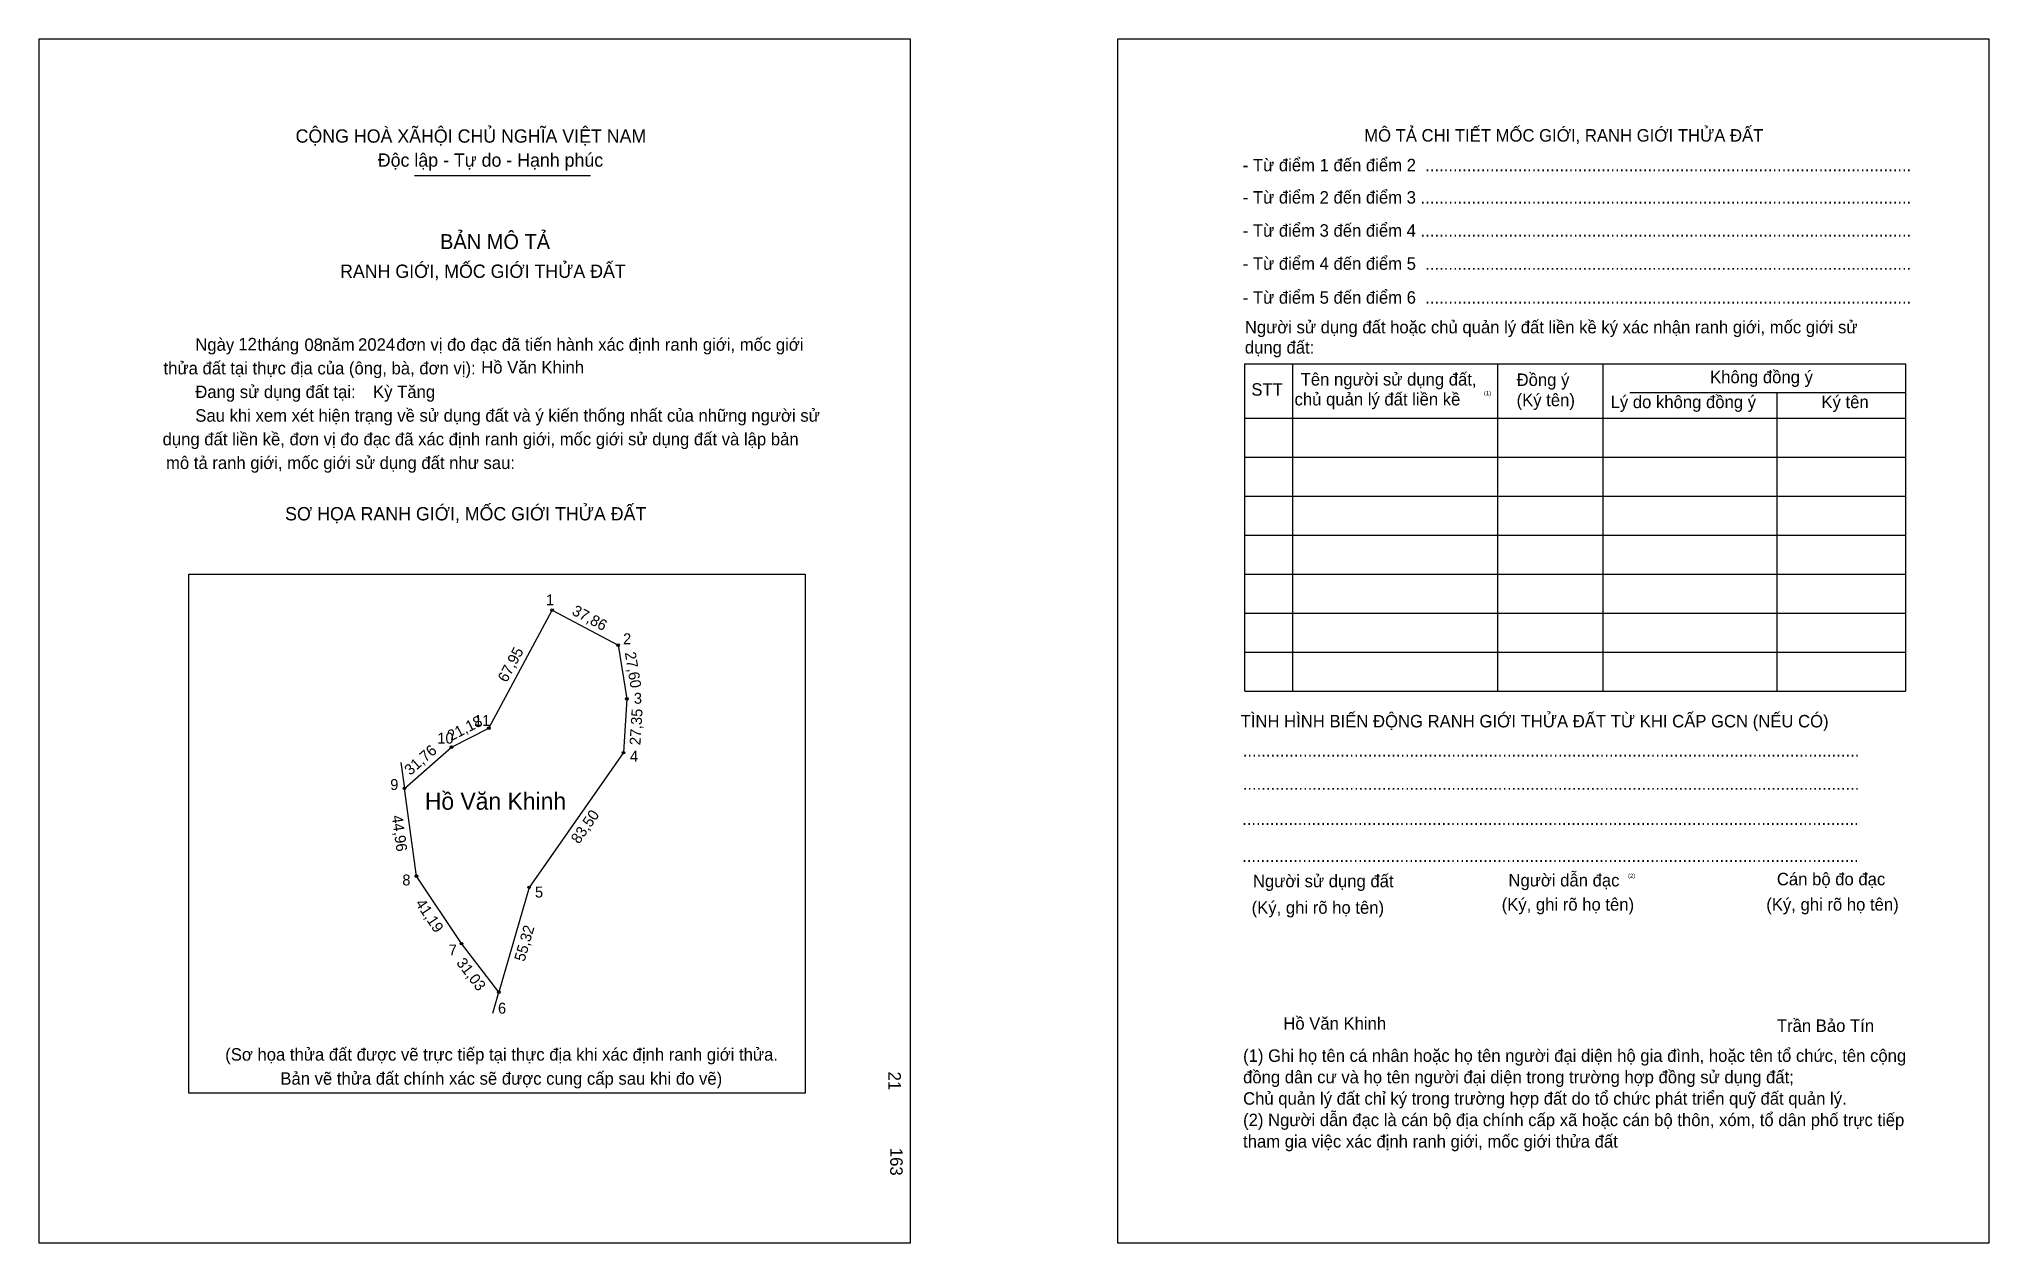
# Model space of a CAD drawing. Extents: x 548109 to 549098, y 1824356 to 1824967.
import ezdxf

# ---------------------------------------------------------------- set-up
doc = ezdxf.new("R2010")
doc.units = 0
for name, color, linetype in [('bmtKhungInTrang1', 7, 'Continuous'), ('bmtKhungInTrang2', 7, 'Continuous'), ('bmtNoiDung', 7, 'Continuous'), ('bmtTemplate', 7, 'Continuous'), ('CanhThua', 7, 'Continuous'), ('ChieuDaiCanhThua', 7, 'Continuous'), ('MocDinhThua', 7, 'Continuous'), ('RauThua', 7, 'Continuous'), ('SoHieuDinhThua', 7, 'Continuous'), ('TenChuSuDung', 7, 'Continuous')]:
    doc.layers.add(name, color=color, linetype=linetype)

msp = doc.modelspace()

# ---------------------------------------------------------------- linework, layer by layer
at = {"layer": 'bmtKhungInTrang1'}
msp.add_lwpolyline([(548109.43, 1824966.78), (548551.26, 1824966.78), (548551.26, 1824355.67), (548109.43, 1824355.67)], close=True, dxfattribs=at)
at = {"layer": 'bmtKhungInTrang2'}
msp.add_lwpolyline([(548656.63, 1824966.78), (549098.46, 1824966.78), (549098.46, 1824355.67), (548656.63, 1824355.67)], close=True, dxfattribs=at)
at = {"layer": 'bmtTemplate'}
for p, q in [((548299.83, 1824897.52), (548389.18, 1824897.52)), ((548745.26, 1824801.95), (548745.26, 1824635.82)), ((548849.2, 1824801.95), (548849.2, 1824635.82)), ((548902.67, 1824802.15), (548902.67, 1824635.82)), ((549056.16, 1824801.95), (549056.16, 1824635.82)), ((548916.24, 1824787.32), (549056.16, 1824787.32)), ((548721.03, 1824774.27), (549056.16, 1824774.27)), ((548721.03, 1824754.49), (549056.16, 1824754.49)), ((548721.03, 1824734.71), (549056.16, 1824734.71)), ((548721.03, 1824714.93), (549056.16, 1824714.93)), ((548721.03, 1824695.15), (549056.16, 1824695.15)), ((548721.03, 1824675.38), (549056.16, 1824675.38)), ((548721.03, 1824655.6), (549056.16, 1824655.6)), ((548721.03, 1824635.82), (549056.16, 1824635.82))]:
    msp.add_line(p, q, dxfattribs=at)
for points in [[(548720.82, 1824801.95), (549056.16, 1824801.95)], [(548720.82, 1824801.95), (548720.82, 1824635.82)], [(548990.93, 1824787.12), (548990.93, 1824635.82)]]:
    msp.add_lwpolyline(points, dxfattribs=at)
msp.add_lwpolyline([(548185.44, 1824431.78), (548185.44, 1824695.13), (548498.08, 1824695.13), (548498.08, 1824431.78)], close=True, dxfattribs=at)
at = {"layer": 'CanhThua'}
for p, q in [((548337.54, 1824616.95), (548369.65, 1824676.83)), ((548369.65, 1824676.83), (548403.11, 1824659.1)), ((548403.11, 1824659.1), (548407.6, 1824631.87)), ((548407.6, 1824631.87), (548405.88, 1824604.57)), ((548318.68, 1824607.32), (548337.54, 1824616.95)), ((548294.75, 1824586.44), (548318.68, 1824607.32)), ((548405.88, 1824604.57), (548357.97, 1824536.18)), ((548300.88, 1824541.89), (548294.75, 1824586.44)), ((548323.73, 1824507.62), (548300.88, 1824541.89)), ((548357.97, 1824536.18), (548342.65, 1824483.02)), ((548342.65, 1824483.02), (548323.73, 1824507.62))]:
    msp.add_line(p, q, dxfattribs=at)
at = {"layer": 'MocDinhThua'}
for centre in [(548369.65, 1824676.83), (548403.11, 1824659.1), (548407.6, 1824631.87), (548337.54, 1824616.95), (548318.68, 1824607.32), (548405.88, 1824604.57), (548294.75, 1824586.44), (548300.88, 1824541.89), (548357.97, 1824536.18), (548323.73, 1824507.62), (548342.65, 1824483.02)]:
    msp.add_circle(centre, 0.665, dxfattribs=at)
at = {"layer": 'RauThua'}
for p, q in [((548293.01, 1824599.62), (548294.75, 1824586.44)), ((548339.63, 1824472.4), (548342.65, 1824483.02))]:
    msp.add_line(p, q, dxfattribs=at)

# ---------------------------------------------------------------- texts
at = {"layer": 'bmtNoiDung'}
for s, height, p in [('12', 6.322, (548210.53, 1824808.76)), ('08', 6.322, (548244.06, 1824808.41)), ('2024', 6.322, (548271.26, 1824808.55)), ('Hồ Văn Khinh', 6.3219, (548333.71, 1824797)), ('Kỳ Tăng', 6.322, (548278.86, 1824784.57)), ('Hồ Văn Khinh', 6.3219, (548740.53, 1824463.98))]:
    msp.add_text(s, height=height, dxfattribs=at).set_placement(p)
for s, p in [('21', (548540.26, 1824442.66)), ('163', (548541.16, 1824403.97))]:
    msp.add_text(s, height=6.322, rotation=270, dxfattribs=at).set_placement(p)
at = {"layer": 'bmtTemplate'}
for s, height, p in [('CỘNG HOÀ XÃHỘI CHỦ NGHĨA VIỆT NAM', 6.7433, (548239.57, 1824914.15)), ('MÔ TẢ CHI TIẾT MỐC GIỚI, RANH GIỚI THỬA ĐẤT', 6.3195, (548781.55, 1824914.69)), ('Độc lập - Tự do - Hạnh phúc', 6.7433, (548281.28, 1824901.96)), ('- Từ điểm 1 đến điểm 2  .........................................................................................................', 6.31946, (548719.96, 1824899.62)), ('- Từ điểm 2 đến điểm 3 ..........................................................................................................', 6.31946, (548719.96, 1824883.24)), ('BẢN MÔ TẢ', 7.586, (548312.84, 1824860.16)), ('- Từ điểm 3 đến điểm 4 ..........................................................................................................', 6.31946, (548719.96, 1824866.43)), ('- Từ điểm 4 đến điểm 5  .........................................................................................................', 6.31946, (548719.96, 1824849.62)), ('RANH GIỚI, MỐC GIỚI THỬA ĐẤT', 6.7433, (548262.12, 1824845.53)), ('- Từ điểm 5 đến điểm 6  .........................................................................................................', 6.31946, (548719.96, 1824832.42)), ('Người sử dụng đất hoặc chủ quản lý đất liền kề ký xác nhận ranh giới, mốc giới sử', 6.3195, (548721.03, 1824817.38)), ('Ngày     tháng     năm         đơn vị đo đạc đã tiến hành xác định ranh giới, mốc giới ', 6.3219, (548188.7, 1824808.55)), ('dụng đất:', 6.319, (548721.03, 1824807.1)), ('thửa đất tại thực địa của (ông, bà, đơn vị):', 6.3219, (548172.59, 1824796.55)), ('Tên người sử dụng đất,', 6.3195, (548749.34, 1824790.88)), ('Đồng ý', 6.319, (548858.86, 1824790.68)), ('Không đồng ý', 6.3195, (548957, 1824792.07)), ('Đang sử dụng đất tại:', 6.3219, (548188.7, 1824784.54)), ('STT', 6.319, (548724.33, 1824785.74)), ('chủ quản lý đất liền kề', 6.3195, (548746.24, 1824780.78)), ('(1)', 2.107, (548842.35, 1824785.97)), ('(Ký tên)', 6.319, (548858.86, 1824780.4)), ('Sau khi xem xét hiện trạng về sử dụng đất và ý kiến thống nhất của những người sử ', 6.3219, (548188.7, 1824772.53)), ('Lý do không đồng ý', 6.3195, (548906.54, 1824779.41)), ('Ký tên', 6.319, (549013.48, 1824779.41)), ('dụng đất liền kề, đơn vị đo đạc đã xác định ranh giới, mốc giới sử dụng đất và lập bản', 6.3219, (548172.11, 1824760.53)), ('mô tả ranh giới, mốc giới sử dụng đất như sau:', 6.3219, (548173.85, 1824748.52)), ('SƠ HỌA RANH GIỚI, MỐC GIỚI THỬA ĐẤT', 6.7433, (548234.25, 1824722.44)), ('TÌNH HÌNH BIẾN ĐỘNG RANH GIỚI THỬA ĐẤT TỪ KHI CẤP GCN (NẾU CÓ)', 6.3195, (548718.89, 1824617.38)), ('.....................................................................................................................................', 6.32893, (548719.96, 1824602.5)), ('.....................................................................................................................................', 6.32893, (548719.96, 1824585.69)), ('.....................................................................................................................................', 6.32893, (548719.63, 1824567.89)), ('.....................................................................................................................................', 6.32893, (548719.63, 1824549.1)), ('Người sử dụng đất', 6.3195, (548725.11, 1824536.25)), ('Người dẫn đạc', 6.3195, (548854.73, 1824536.65)), ('(2)', 2.107, (548915.42, 1824541.01)), ('Cán bộ đo đạc', 6.3195, (548990.87, 1824537.24)), ('(Ký, ghi rõ họ tên)', 6.3195, (548851.29, 1824524.39)), ('(Ký, ghi rõ họ tên)', 6.3195, (548985.5, 1824524.39)), ('(Ký, ghi rõ họ tên)', 6.3195, (548724.47, 1824522.8)), ('Trần Bảo Tín', 6.3195, (548990.87, 1824462.83)), ('(Sơ họa thửa đất được vẽ trực tiếp tại thực địa khi xác định ranh giới thửa.', 6.3219, (548203.88, 1824448.24)), ('(1) Ghi họ tên cá nhân hoặc họ tên người đại diện hộ gia đình, hoặc tên tổ chức, tên cộng', 6.3195, (548720.14, 1824447.63)), ('Bản vẽ thửa đất chính xác sẽ được cung cấp sau khi đo vẽ)', 6.3219, (548231.83, 1824436.02)), ('đồng dân cư và họ tên người đại diện trong trường hợp đồng sử dụng đất;', 6.3195, (548720.14, 1824436.75)), ('Chủ quản lý đất chỉ ký trong trường hợp đất do tổ chức phát triển quỹ đất quản lý.', 6.3195, (548720.14, 1824425.88)), ('(2) Người dẫn đạc là cán bộ địa chính cấp xã hoặc cán bộ thôn, xóm, tổ dân phố trực tiếp', 6.3195, (548720.14, 1824415)), ('tham gia việc xác định ranh giới, mốc giới thửa đất', 6.3195, (548720.14, 1824404.12))]:
    msp.add_text(s, height=height, dxfattribs=at).set_placement(p)
at = {"layer": 'ChieuDaiCanhThua'}
for s, rotation, p in [('37,86', 332.07252, (548379.28, 1824674.87)), ('67,95', 61.79354, (548346.65, 1824639.81)), ('27,60', 279.37529, (548406.54, 1824655.3)), ('21,18', 27.05752, (548318.38, 1824610.28)), ('27,35', 86.38656, (548414.43, 1824608.19)), ('31,76', 41.11906, (548297.73, 1824592.71)), ('44,96', 277.8268, (548288.29, 1824572.45)), ('83,50', 54.98926, (548383.28, 1824557.83)), ('41,19', 303.69122, (548300.11, 1824528.06)), ('55,32', 73.92471, (548355.67, 1824498.19)), ('31,03', 307.58334, (548320.81, 1824497.78))]:
    msp.add_text(s, height=5.541, rotation=rotation, dxfattribs=at).set_placement(p)
at = {"layer": 'SoHieuDinhThua'}
for s, height, p in [('1', 5.54, (548366.6, 1824679.36)), ('2', 5.54, (548405.66, 1824659.56)), ('3', 5.54, (548411.16, 1824629.38)), ('11', 5.541, (548330.07, 1824618.14)), ('10', 5.541, (548311.46, 1824609.14)), ('4', 5.54, (548409.14, 1824599.97)), ('9', 5.54, (548287.58, 1824585.61)), ('8', 5.54, (548293.71, 1824537.16)), ('5', 5.54, (548360.97, 1824531.02)), ('7', 5.54, (548317.25, 1824501.62)), ('6', 5.54, (548342.23, 1824472.09))]:
    msp.add_text(s, height=height, dxfattribs=at).set_placement(p)
at = {"layer": 'TenChuSuDung'}
msp.add_text('Hồ Văn Khinh', height=8.6806, dxfattribs=at).set_placement((548305.13, 1824575.59))

doc.saveas('drawing.dxf')
